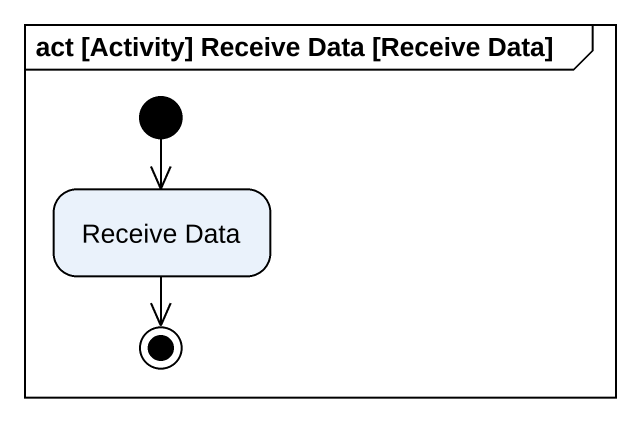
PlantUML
@startuml
mainframe act [Activity] Receive Data [Receive Data]
hide empty description
state "Receive Data" as Receive_Data
[*] --> Receive_Data
Receive_Data --> [*]
@enduml
